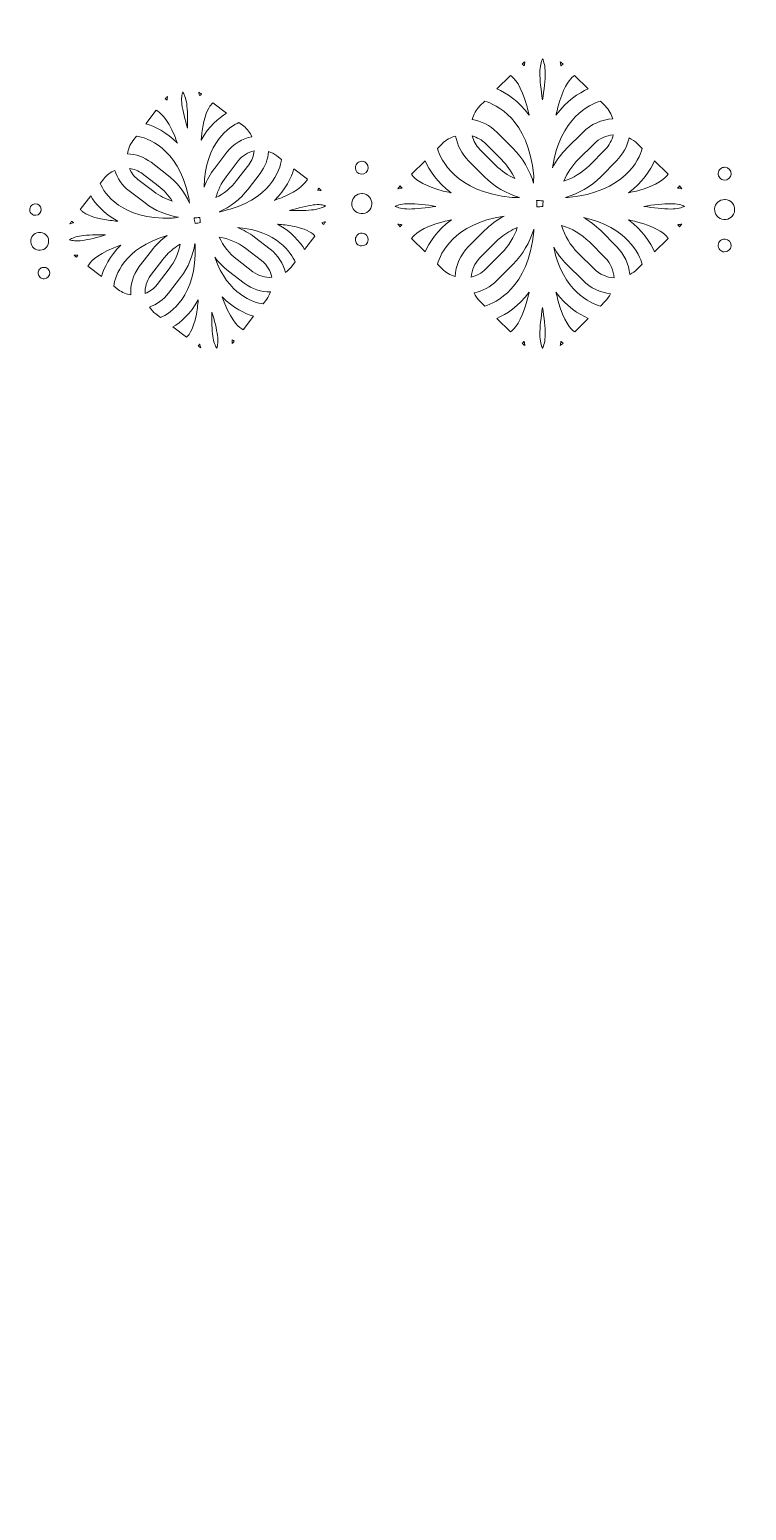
# Model space of a CAD drawing. Header units: millimetres. Extents: x 24 to 984, y -529 to -8.
# Drawn here: x 80.4 to 127.7, y -490.5 to -392.8 of the extents above; entities that cross this region are included whole.
import ezdxf

# ---------------------------------------------------------------- set-up
doc = ezdxf.new("R2010")
doc.units = ezdxf.units.MM
doc.header["$MEASUREMENT"] = 0
doc.layers.add('基本型', color=7, linetype='Continuous', lineweight=0)
doc.layers.add('腰帶', color=7, linetype='Continuous', lineweight=0)

# ---------------------------------------------------------------- blocks, each defined once
blk = doc.blocks.new('Block_1')
at = {"layer": '基本型', "color": 211, "lineweight": 30, "true_color": 0xfc41ff}
blk.add_open_spline([(106.33, -254.454), (106.33, -254.454), (114.217, -339.318), (114.217, -339.318), (114.217, -339.318), (153.339, -345.52), (153.339, -345.52), (153.339, -345.52), (146.367, -429.8), (131.679, -462.766), (131.679, -462.766), (171.075, -490.281), (238.708, -490.505), (238.708, -490.505), (238.705, -490.51), (238.705, -490.51), (238.845, -490.51), (238.982, -490.508), (239.121, -490.508), (239.26, -490.508), (239.397, -490.51), (239.536, -490.51), (239.536, -490.51), (239.533, -490.505), (239.533, -490.505), (307.166, -490.281), (346.563, -462.766), (346.563, -462.766), (331.875, -429.8), (324.55, -345.52), (324.55, -345.52), (324.55, -345.52), (364.025, -339.318), (364.025, -339.318), (364.025, -339.318), (369.794, -254.454), (369.794, -254.454)], degree=3, knots=[0, 0, 0, 0, 1, 1, 1, 2, 2, 2, 3, 3, 3, 4, 4, 4, 5, 5, 5, 6, 6, 6, 7, 7, 7, 8, 8, 8, 9, 9, 9, 10, 10, 10, 11, 11, 11, 12, 12, 12, 12], dxfattribs=at)
blk = doc.blocks.new('Block_0')
at = {"layer": '基本型'}
blk.add_blockref('Block_1', (0, 0), dxfattribs=at)

msp = doc.modelspace()

# ---------------------------------------------------------------- linework, layer by layer
at = {"layer": '腰帶', "color": 84, "lineweight": 20, "true_color": 0x2caa00}
for points, knots in [([(113.113, -394.876), (113.096, -394.965), (113.081, -395.057), (113.07, -395.153), (113.064, -395.147), (113.058, -395.139), (113.051, -395.133), (113.009, -395.093), (112.969, -395.062), (112.928, -395.029), (112.987, -394.975), (113.048, -394.922), (113.113, -394.876)], [0, 0, 0, 0, 1, 1, 1, 2, 2, 2, 3, 3, 3, 4, 4, 4, 4]), ([(114.28, -397.385), (114.178, -396.765), (114.103, -396.051), (114.103, -395.609), (114.103, -395.182), (114.195, -394.86), (114.28, -394.687), (114.364, -394.86), (114.456, -395.182), (114.456, -395.609), (114.456, -396.051), (114.381, -396.765), (114.28, -397.385)], [0, 0, 0, 0, 1, 1, 1, 2, 2, 2, 3, 3, 3, 4, 4, 4, 4]), ([(115.631, -395.029), (115.59, -395.062), (115.55, -395.093), (115.508, -395.133), (115.501, -395.139), (115.495, -395.147), (115.489, -395.153), (115.478, -395.057), (115.463, -394.965), (115.446, -394.876), (115.511, -394.922), (115.572, -394.975), (115.631, -395.029)], [0, 0, 0, 0, 1, 1, 1, 2, 2, 2, 3, 3, 3, 4, 4, 4, 4]), ([(112.159, -395.782), (112.401, -395.941), (112.883, -396.427), (113.266, -397.863), (113.3, -398.036), (113.34, -398.205), (113.387, -398.366), (113.389, -398.378), (113.392, -398.39), (113.395, -398.402), (112.699, -397.457), (111.882, -396.943), (111.272, -396.669), (111.272, -396.669), (112.159, -395.782), (112.159, -395.782)], [0, 0, 0, 0, 1, 1, 1, 2, 2, 2, 3, 3, 3, 4, 4, 4, 5, 5, 5, 5]), ([(115.176, -398.353), (115.22, -398.197), (115.259, -398.034), (115.293, -397.867), (115.615, -396.647), (116.002, -396.121), (116.233, -395.904), (116.291, -395.849), (116.347, -395.809), (116.395, -395.777), (116.395, -395.777), (117.287, -396.669), (117.287, -396.669), (116.677, -396.942), (115.861, -397.456), (115.166, -398.4), (115.169, -398.384), (115.173, -398.369), (115.176, -398.353)], [0, 0, 0, 0, 1, 1, 1, 2, 2, 2, 3, 3, 3, 4, 4, 4, 5, 5, 5, 6, 6, 6, 6]), ([(90.525, -396.864), (90.62, -397.007), (90.739, -397.281), (90.79, -397.659), (90.842, -398.05), (90.859, -398.691), (90.843, -399.252), (90.68, -398.715), (90.529, -398.092), (90.477, -397.701), (90.427, -397.323), (90.47, -397.027), (90.525, -396.864)], [0, 0, 0, 0, 1, 1, 1, 2, 2, 2, 3, 3, 3, 4, 4, 4, 4]), ([(89.515, -397.168), (89.51, -397.249), (89.507, -397.332), (89.509, -397.418), (89.503, -397.414), (89.496, -397.408), (89.49, -397.403), (89.448, -397.373), (89.408, -397.35), (89.368, -397.325), (89.415, -397.27), (89.462, -397.217), (89.515, -397.168)], [0, 0, 0, 0, 1, 1, 1, 2, 2, 2, 3, 3, 3, 4, 4, 4, 4]), ([(91.762, -397.007), (91.73, -397.041), (91.697, -397.074), (91.665, -397.114), (91.66, -397.12), (91.656, -397.127), (91.651, -397.133), (91.63, -397.05), (91.606, -396.971), (91.58, -396.894), (91.643, -396.927), (91.703, -396.966), (91.762, -397.007)], [0, 0, 0, 0, 1, 1, 1, 2, 2, 2, 3, 3, 3, 4, 4, 4, 4]), ([(91.751, -400.004), (91.771, -399.861), (91.786, -399.712), (91.796, -399.56), (91.938, -398.442), (92.219, -397.93), (92.398, -397.711), (92.443, -397.656), (92.487, -397.613), (92.526, -397.579), (92.526, -397.579), (93.421, -398.264), (93.421, -398.264), (92.914, -398.578), (92.251, -399.129), (91.747, -400.046), (91.748, -400.032), (91.749, -400.018), (91.751, -400.004)], [0, 0, 0, 0, 1, 1, 1, 2, 2, 2, 3, 3, 3, 4, 4, 4, 5, 5, 5, 6, 6, 6, 6]), ([(113.688, -402.902), (113.438, -402.034), (112.974, -401.239), (112.32, -400.585), (112.32, -400.585), (111.274, -399.539), (111.274, -399.539), (110.811, -399.075), (110.236, -398.792), (109.635, -398.685), (109.726, -398.36), (109.889, -398.052), (110.144, -397.797), (110.144, -397.797), (110.461, -397.48), (110.461, -397.48), (111.194, -397.693), (113.341, -398.638), (113.698, -402.407), (113.694, -402.57), (113.69, -402.734), (113.688, -402.902)], [0, 0, 0, 0, 1, 1, 1, 2, 2, 2, 3, 3, 3, 4, 4, 4, 5, 5, 5, 6, 6, 6, 7, 7, 7, 7]), ([(118.099, -397.481), (118.099, -397.481), (118.415, -397.797), (118.415, -397.797), (118.659, -398.041), (118.819, -398.335), (118.912, -398.645), (118.189, -398.691), (117.48, -398.987), (116.928, -399.539), (116.928, -399.539), (115.882, -400.585), (115.882, -400.585), (115.497, -400.97), (115.177, -401.405), (114.928, -401.874), (115.43, -398.569), (117.408, -397.689), (118.099, -397.481)], [0, 0, 0, 0, 1, 1, 1, 2, 2, 2, 3, 3, 3, 4, 4, 4, 5, 5, 5, 6, 6, 6, 6]), ([(88.776, -398.083), (89.009, -398.195), (89.493, -398.568), (90.001, -399.795), (90.052, -399.944), (90.108, -400.089), (90.168, -400.226), (90.171, -400.237), (90.175, -400.246), (90.179, -400.257), (89.452, -399.502), (88.668, -399.143), (88.096, -398.973), (88.096, -398.973), (88.776, -398.083), (88.776, -398.083)], [0, 0, 0, 0, 1, 1, 1, 2, 2, 2, 3, 3, 3, 4, 4, 4, 5, 5, 5, 5]), ([(87.23, -400.104), (87.23, -400.104), (87.473, -399.786), (87.473, -399.786), (88.147, -399.888), (90.159, -400.472), (90.919, -403.767), (90.935, -403.912), (90.951, -404.058), (90.969, -404.207), (90.645, -403.467), (90.141, -402.818), (89.485, -402.316), (89.485, -402.316), (88.435, -401.513), (88.435, -401.513), (87.97, -401.157), (87.428, -400.974), (86.883, -400.95), (86.925, -400.652), (87.034, -400.36), (87.23, -400.104)], [0, 0, 0, 0, 1, 1, 1, 2, 2, 2, 3, 3, 3, 4, 4, 4, 5, 5, 5, 6, 6, 6, 7, 7, 7, 7]), ([(94.236, -398.888), (94.236, -398.888), (94.553, -399.13), (94.553, -399.13), (94.798, -399.318), (94.974, -399.559), (95.093, -399.822), (94.458, -399.948), (93.865, -400.294), (93.442, -400.847), (93.442, -400.847), (92.638, -401.897), (92.638, -401.897), (92.342, -402.283), (92.111, -402.706), (91.945, -403.151), (92.001, -400.165), (93.648, -399.153), (94.236, -398.888)], [0, 0, 0, 0, 1, 1, 1, 2, 2, 2, 3, 3, 3, 4, 4, 4, 5, 5, 5, 6, 6, 6, 6]), ([(107.654, -400.287), (107.909, -400.032), (108.218, -399.868), (108.543, -399.778), (108.65, -400.378), (108.933, -400.954), (109.396, -401.417), (109.396, -401.417), (110.442, -402.463), (110.442, -402.463), (111.107, -403.128), (111.904, -403.584), (112.749, -403.831), (112.587, -403.833), (112.427, -403.837), (112.269, -403.841), (108.52, -403.482), (107.557, -401.33), (107.338, -400.603), (107.338, -400.603), (107.654, -400.287), (107.654, -400.287)], [0, 0, 0, 0, 1, 1, 1, 2, 2, 2, 3, 3, 3, 4, 4, 4, 5, 5, 5, 6, 6, 6, 7, 7, 7, 7]), ([(109.634, -399.776), (109.96, -399.867), (110.27, -400.031), (110.526, -400.287), (110.526, -400.287), (111.572, -401.333), (111.572, -401.333), (111.939, -401.7), (112.227, -402.124), (112.44, -402.583), (111.988, -402.373), (111.563, -402.087), (111.19, -401.715), (111.19, -401.715), (110.144, -400.668), (110.144, -400.668), (109.888, -400.413), (109.724, -400.102), (109.634, -399.776)], [0, 0, 0, 0, 1, 1, 1, 2, 2, 2, 3, 3, 3, 4, 4, 4, 5, 5, 5, 6, 6, 6, 6]), ([(118.415, -400.668), (118.415, -400.668), (117.368, -401.715), (117.368, -401.715), (116.878, -402.205), (116.298, -402.549), (115.682, -402.757), (115.898, -402.23), (116.217, -401.746), (116.63, -401.333), (116.63, -401.333), (117.677, -400.287), (117.677, -400.287), (118.03, -399.934), (118.483, -399.747), (118.945, -399.709), (118.861, -400.06), (118.689, -400.395), (118.415, -400.668)], [0, 0, 0, 0, 1, 1, 1, 2, 2, 2, 3, 3, 3, 4, 4, 4, 5, 5, 5, 6, 6, 6, 6]), ([(95.247, -400.761), (95.214, -401.082), (95.101, -401.398), (94.891, -401.672), (94.891, -401.672), (94.087, -402.722), (94.087, -402.722), (93.711, -403.214), (93.238, -403.587), (92.717, -403.844), (92.846, -403.351), (93.072, -402.886), (93.389, -402.471), (93.389, -402.471), (94.192, -401.421), (94.192, -401.421), (94.463, -401.067), (94.842, -400.849), (95.247, -400.761)], [0, 0, 0, 0, 1, 1, 1, 2, 2, 2, 3, 3, 3, 4, 4, 4, 5, 5, 5, 6, 6, 6, 6]), ([(119.991, -399.901), (120.191, -399.998), (120.382, -400.121), (120.548, -400.287), (120.548, -400.287), (120.865, -400.604), (120.865, -400.604), (120.653, -401.336), (119.708, -403.484), (115.938, -403.841), (115.887, -403.84), (115.837, -403.838), (115.786, -403.836), (116.64, -403.591), (117.445, -403.135), (118.117, -402.463), (118.117, -402.463), (119.163, -401.417), (119.163, -401.417), (119.594, -400.985), (119.868, -400.457), (119.991, -399.901)], [0, 0, 0, 0, 1, 1, 1, 2, 2, 2, 3, 3, 3, 4, 4, 4, 5, 5, 5, 6, 6, 6, 7, 7, 7, 7]), ([(95.641, -402.247), (95.972, -401.814), (96.153, -401.314), (96.196, -400.808), (96.384, -400.869), (96.568, -400.956), (96.735, -401.083), (96.735, -401.083), (97.053, -401.327), (97.053, -401.327), (96.95, -402), (96.367, -404.013), (93.071, -404.773), (93.026, -404.778), (92.982, -404.782), (92.936, -404.787), (93.663, -404.469), (94.323, -403.97), (94.838, -403.296), (94.838, -403.296), (95.641, -402.247), (95.641, -402.247)], [0, 0, 0, 0, 1, 1, 1, 2, 2, 2, 3, 3, 3, 4, 4, 4, 5, 5, 5, 6, 6, 6, 7, 7, 7, 7]), ([(102.067, -401.554), (102.146, -401.485), (102.244, -401.448), (102.347, -401.448), (102.357, -401.448), (102.366, -401.448), (102.376, -401.449), (102.611, -401.465), (102.789, -401.668), (102.774, -401.902), (102.758, -402.136), (102.561, -402.314), (102.321, -402.3), (102.207, -402.292), (102.103, -402.241), (102.028, -402.155), (101.953, -402.07), (101.916, -401.96), (101.923, -401.847), (101.931, -401.733), (101.982, -401.629), (102.067, -401.554)], [0, 0, 0, 0, 1, 1, 1, 2, 2, 2, 3, 3, 3, 4, 4, 4, 5, 5, 5, 6, 6, 6, 7, 7, 7, 7]), ([(106.526, -401.415), (106.8, -402.024), (107.313, -402.84), (108.257, -403.536), (108.241, -403.532), (108.226, -403.529), (108.21, -403.526), (108.055, -403.481), (107.891, -403.443), (107.724, -403.409), (106.505, -403.087), (105.978, -402.699), (105.761, -402.469), (105.706, -402.411), (105.666, -402.355), (105.634, -402.307), (105.634, -402.307), (106.526, -401.415), (106.526, -401.415)], [0, 0, 0, 0, 1, 1, 1, 2, 2, 2, 3, 3, 3, 4, 4, 4, 5, 5, 5, 6, 6, 6, 6]), ([(121.676, -401.415), (121.676, -401.415), (122.563, -402.301), (122.563, -402.301), (122.405, -402.544), (121.919, -403.026), (120.482, -403.409), (120.309, -403.443), (120.14, -403.483), (119.979, -403.529), (119.967, -403.532), (119.956, -403.535), (119.943, -403.537), (120.888, -402.842), (121.403, -402.025), (121.676, -401.415)], [0, 0, 0, 0, 1, 1, 1, 2, 2, 2, 3, 3, 3, 4, 4, 4, 5, 5, 5, 5]), ([(85.318, -402.602), (85.514, -402.346), (85.768, -402.165), (86.045, -402.046), (86.21, -402.566), (86.529, -403.041), (86.993, -403.397), (86.993, -403.397), (88.043, -404.2), (88.043, -404.2), (88.71, -404.711), (89.469, -405.02), (90.247, -405.139), (90.103, -405.161), (89.963, -405.183), (89.823, -405.205), (86.461, -405.329), (85.355, -403.537), (85.076, -402.919), (85.076, -402.919), (85.318, -402.602), (85.318, -402.602)], [0, 0, 0, 0, 1, 1, 1, 2, 2, 2, 3, 3, 3, 4, 4, 4, 5, 5, 5, 6, 6, 6, 7, 7, 7, 7]), ([(89.826, -404.071), (89.401, -403.938), (88.991, -403.735), (88.617, -403.45), (88.617, -403.45), (87.568, -402.646), (87.568, -402.646), (87.311, -402.45), (87.129, -402.195), (87.011, -401.916), (87.31, -401.958), (87.604, -402.067), (87.861, -402.264), (87.861, -402.264), (88.91, -403.067), (88.91, -403.067), (89.278, -403.348), (89.584, -403.69), (89.826, -404.071)], [0, 0, 0, 0, 1, 1, 1, 2, 2, 2, 3, 3, 3, 4, 4, 4, 5, 5, 5, 6, 6, 6, 6]), ([(97.866, -401.949), (97.866, -401.949), (98.756, -402.63), (98.756, -402.63), (98.644, -402.863), (98.271, -403.347), (97.044, -403.855), (96.894, -403.906), (96.749, -403.961), (96.612, -404.021), (96.602, -404.025), (96.592, -404.029), (96.582, -404.033), (97.337, -403.305), (97.696, -402.521), (97.866, -401.949)], [0, 0, 0, 0, 1, 1, 1, 2, 2, 2, 3, 3, 3, 4, 4, 4, 5, 5, 5, 5]), ([(126.019, -401.946), (126.097, -401.877), (126.196, -401.84), (126.299, -401.84), (126.309, -401.84), (126.318, -401.841), (126.327, -401.841), (126.562, -401.857), (126.74, -402.06), (126.725, -402.294), (126.71, -402.529), (126.512, -402.706), (126.272, -402.692), (126.158, -402.684), (126.055, -402.633), (125.98, -402.547), (125.904, -402.462), (125.867, -402.352), (125.874, -402.239), (125.882, -402.125), (125.933, -402.021), (126.019, -401.946)], [0, 0, 0, 0, 1, 1, 1, 2, 2, 2, 3, 3, 3, 4, 4, 4, 5, 5, 5, 6, 6, 6, 7, 7, 7, 7]), ([(99.436, -403.344), (99.466, -403.302), (99.489, -403.262), (99.513, -403.222), (99.568, -403.268), (99.621, -403.316), (99.669, -403.368), (99.589, -403.363), (99.506, -403.361), (99.42, -403.362), (99.425, -403.356), (99.431, -403.35), (99.436, -403.344)], [0, 0, 0, 0, 1, 1, 1, 2, 2, 2, 3, 3, 3, 4, 4, 4, 4]), ([(102.786, -404.742), (102.653, -404.859), (102.481, -404.918), (102.305, -404.905), (101.941, -404.882), (101.663, -404.565), (101.687, -404.2), (101.709, -403.85), (102.002, -403.581), (102.348, -403.581), (102.363, -403.581), (102.377, -403.581), (102.392, -403.582), (102.568, -403.593), (102.73, -403.673), (102.847, -403.806), (102.963, -403.939), (103.022, -404.11), (103.01, -404.287), (102.999, -404.464), (102.919, -404.625), (102.786, -404.742)], [0, 0, 0, 0, 1, 1, 1, 2, 2, 2, 3, 3, 3, 4, 4, 4, 5, 5, 5, 6, 6, 6, 7, 7, 7, 7]), ([(104.886, -403.07), (104.919, -403.111), (104.951, -403.152), (104.99, -403.194), (104.996, -403.2), (105.004, -403.206), (105.01, -403.213), (104.915, -403.223), (104.823, -403.238), (104.735, -403.256), (104.78, -403.191), (104.832, -403.13), (104.886, -403.07)], [0, 0, 0, 0, 1, 1, 1, 2, 2, 2, 3, 3, 3, 4, 4, 4, 4]), ([(123.212, -403.194), (123.252, -403.152), (123.283, -403.111), (123.317, -403.07), (123.37, -403.13), (123.423, -403.191), (123.468, -403.256), (123.379, -403.238), (123.288, -403.223), (123.193, -403.213), (123.199, -403.206), (123.206, -403.2), (123.212, -403.194)], [0, 0, 0, 0, 1, 1, 1, 2, 2, 2, 3, 3, 3, 4, 4, 4, 4]), ([(80.521, -404.382), (80.582, -404.312), (80.665, -404.267), (80.757, -404.255), (80.765, -404.254), (80.773, -404.253), (80.782, -404.252), (80.992, -404.238), (81.173, -404.397), (81.187, -404.607), (81.201, -404.816), (81.048, -404.996), (80.833, -405.012), (80.732, -405.019), (80.634, -404.986), (80.557, -404.919), (80.481, -404.852), (80.435, -404.759), (80.428, -404.658), (80.421, -404.556), (80.454, -404.458), (80.521, -404.382)], [0, 0, 0, 0, 1, 1, 1, 2, 2, 2, 3, 3, 3, 4, 4, 4, 5, 5, 5, 6, 6, 6, 7, 7, 7, 7]), ([(84.453, -403.733), (84.766, -404.241), (85.317, -404.903), (86.235, -405.407), (86.22, -405.406), (86.206, -405.405), (86.192, -405.404), (86.049, -405.383), (85.9, -405.368), (85.748, -405.358), (84.63, -405.216), (84.118, -404.935), (83.899, -404.757), (83.844, -404.711), (83.801, -404.667), (83.768, -404.628), (83.768, -404.628), (84.453, -403.733), (84.453, -403.733)], [0, 0, 0, 0, 1, 1, 1, 2, 2, 2, 3, 3, 3, 4, 4, 4, 5, 5, 5, 6, 6, 6, 6]), ([(99.179, -404.643), (98.788, -404.695), (98.148, -404.713), (97.586, -404.696), (98.124, -404.534), (98.747, -404.383), (99.138, -404.331), (99.516, -404.281), (99.812, -404.324), (99.975, -404.379), (99.832, -404.474), (99.557, -404.593), (99.179, -404.643)], [0, 0, 0, 0, 1, 1, 1, 2, 2, 2, 3, 3, 3, 4, 4, 4, 4]), ([(104.544, -404.422), (104.717, -404.338), (105.039, -404.246), (105.467, -404.246), (105.908, -404.246), (106.622, -404.321), (107.242, -404.422), (106.622, -404.524), (105.908, -404.599), (105.467, -404.599), (105.039, -404.599), (104.717, -404.507), (104.544, -404.422)], [0, 0, 0, 0, 1, 1, 1, 2, 2, 2, 3, 3, 3, 4, 4, 4, 4]), ([(113.885, -404.031), (114.016, -404.041), (114.148, -404.05), (114.279, -404.05), (114.292, -404.05), (114.304, -404.048), (114.317, -404.048), (114.308, -404.173), (114.298, -404.297), (114.298, -404.422), (114.298, -404.428), (114.299, -404.433), (114.299, -404.439), (114.167, -404.438), (114.035, -404.447), (113.902, -404.456), (113.902, -404.445), (113.904, -404.433), (113.904, -404.422), (113.904, -404.291), (113.894, -404.161), (113.885, -404.031)], [0, 0, 0, 0, 1, 1, 1, 2, 2, 2, 3, 3, 3, 4, 4, 4, 5, 5, 5, 6, 6, 6, 7, 7, 7, 7]), ([(122.736, -404.599), (122.294, -404.599), (121.581, -404.524), (120.96, -404.422), (121.581, -404.321), (122.294, -404.246), (122.736, -404.246), (123.163, -404.246), (123.485, -404.338), (123.658, -404.422), (123.485, -404.507), (123.163, -404.599), (122.736, -404.599)], [0, 0, 0, 0, 1, 1, 1, 2, 2, 2, 3, 3, 3, 4, 4, 4, 4]), ([(126.737, -405.134), (126.604, -405.251), (126.432, -405.31), (126.257, -405.297), (125.892, -405.274), (125.614, -404.957), (125.638, -404.592), (125.661, -404.242), (125.953, -403.973), (126.3, -403.973), (126.314, -403.973), (126.328, -403.973), (126.343, -403.974), (126.52, -403.985), (126.681, -404.065), (126.798, -404.198), (126.915, -404.331), (126.973, -404.502), (126.961, -404.679), (126.95, -404.856), (126.87, -405.017), (126.737, -405.134)], [0, 0, 0, 0, 1, 1, 1, 2, 2, 2, 3, 3, 3, 4, 4, 4, 5, 5, 5, 6, 6, 6, 7, 7, 7, 7]), ([(83.195, -405.392), (83.23, -405.425), (83.262, -405.457), (83.302, -405.489), (83.308, -405.494), (83.316, -405.499), (83.322, -405.504), (83.239, -405.524), (83.16, -405.548), (83.083, -405.574), (83.116, -405.512), (83.155, -405.452), (83.195, -405.392)], [0, 0, 0, 0, 1, 1, 1, 2, 2, 2, 3, 3, 3, 4, 4, 4, 4]), ([(91.627, -405.154), (91.638, -405.152), (91.649, -405.149), (91.66, -405.148), (91.667, -405.259), (91.673, -405.369), (91.688, -405.481), (91.689, -405.486), (91.69, -405.49), (91.691, -405.495), (91.573, -405.51), (91.457, -405.533), (91.341, -405.557), (91.34, -405.547), (91.34, -405.537), (91.339, -405.527), (91.323, -405.411), (91.299, -405.297), (91.276, -405.183), (91.393, -405.176), (91.511, -405.169), (91.627, -405.154)], [0, 0, 0, 0, 1, 1, 1, 2, 2, 2, 3, 3, 3, 4, 4, 4, 5, 5, 5, 6, 6, 6, 7, 7, 7, 7]), ([(98.574, -407.275), (98.261, -406.767), (97.71, -406.105), (96.792, -405.601), (96.807, -405.602), (96.821, -405.603), (96.835, -405.604), (96.978, -405.625), (97.127, -405.64), (97.279, -405.65), (98.397, -405.792), (98.909, -406.073), (99.128, -406.251), (99.183, -406.296), (99.225, -406.341), (99.259, -406.38), (99.259, -406.38), (98.574, -407.275), (98.574, -407.275)], [0, 0, 0, 0, 1, 1, 1, 2, 2, 2, 3, 3, 3, 4, 4, 4, 5, 5, 5, 6, 6, 6, 6]), ([(99.832, -405.616), (99.797, -405.583), (99.765, -405.551), (99.725, -405.519), (99.719, -405.514), (99.711, -405.509), (99.705, -405.504), (99.788, -405.484), (99.867, -405.46), (99.944, -405.434), (99.911, -405.496), (99.872, -405.556), (99.832, -405.616)], [0, 0, 0, 0, 1, 1, 1, 2, 2, 2, 3, 3, 3, 4, 4, 4, 4]), ([(104.99, -405.65), (104.951, -405.692), (104.919, -405.733), (104.886, -405.774), (104.832, -405.714), (104.78, -405.653), (104.735, -405.589), (104.824, -405.606), (104.915, -405.621), (105.01, -405.632), (105.004, -405.638), (104.996, -405.644), (104.99, -405.65)], [0, 0, 0, 0, 1, 1, 1, 2, 2, 2, 3, 3, 3, 4, 4, 4, 4]), ([(106.526, -407.43), (106.526, -407.43), (105.64, -406.543), (105.64, -406.543), (105.798, -406.301), (106.284, -405.819), (107.72, -405.436), (107.894, -405.401), (108.063, -405.361), (108.224, -405.315), (108.236, -405.312), (108.247, -405.31), (108.259, -405.307), (107.314, -406.003), (106.8, -406.82), (106.526, -407.43)], [0, 0, 0, 0, 1, 1, 1, 2, 2, 2, 3, 3, 3, 4, 4, 4, 5, 5, 5, 5]), ([(108.502, -409.055), (108.192, -408.962), (107.899, -408.802), (107.654, -408.558), (107.654, -408.558), (107.337, -408.24), (107.337, -408.24), (107.54, -407.544), (108.406, -405.566), (111.738, -405.068), (111.272, -405.315), (110.834, -405.633), (110.442, -406.025), (110.442, -406.025), (109.396, -407.071), (109.396, -407.071), (108.845, -407.623), (108.549, -408.332), (108.502, -409.055)], [0, 0, 0, 0, 1, 1, 1, 2, 2, 2, 3, 3, 3, 4, 4, 4, 5, 5, 5, 6, 6, 6, 6]), ([(117.677, -408.558), (117.677, -408.558), (116.63, -407.511), (116.63, -407.511), (116.113, -406.994), (115.743, -406.367), (115.539, -405.681), (116.209, -405.881), (116.84, -406.245), (117.368, -406.773), (117.368, -406.773), (118.415, -407.82), (118.415, -407.82), (118.781, -408.186), (118.97, -408.659), (118.998, -409.14), (118.517, -409.113), (118.043, -408.924), (117.677, -408.558)], [0, 0, 0, 0, 1, 1, 1, 2, 2, 2, 3, 3, 3, 4, 4, 4, 5, 5, 5, 6, 6, 6, 6]), ([(120.548, -408.558), (120.398, -408.708), (120.225, -408.821), (120.046, -408.914), (119.971, -408.24), (119.679, -407.587), (119.163, -407.071), (119.163, -407.071), (118.117, -406.025), (118.117, -406.025), (117.771, -405.679), (117.387, -405.395), (116.982, -405.162), (119.869, -405.78), (120.668, -407.588), (120.864, -408.242), (120.864, -408.242), (120.548, -408.558), (120.548, -408.558)], [0, 0, 0, 0, 1, 1, 1, 2, 2, 2, 3, 3, 3, 4, 4, 4, 5, 5, 5, 6, 6, 6, 6]), ([(121.676, -407.43), (121.403, -406.82), (120.889, -406.004), (119.945, -405.309), (119.961, -405.312), (119.977, -405.315), (119.992, -405.319), (120.148, -405.363), (120.311, -405.402), (120.478, -405.435), (121.698, -405.758), (122.224, -406.145), (122.441, -406.376), (122.496, -406.434), (122.537, -406.489), (122.568, -406.538), (122.568, -406.538), (121.676, -407.43), (121.676, -407.43)], [0, 0, 0, 0, 1, 1, 1, 2, 2, 2, 3, 3, 3, 4, 4, 4, 5, 5, 5, 6, 6, 6, 6]), ([(123.316, -405.774), (123.283, -405.733), (123.252, -405.692), (123.212, -405.65), (123.206, -405.644), (123.199, -405.638), (123.193, -405.632), (123.288, -405.621), (123.379, -405.606), (123.468, -405.589), (123.422, -405.653), (123.37, -405.714), (123.316, -405.774)], [0, 0, 0, 0, 1, 1, 1, 2, 2, 2, 3, 3, 3, 4, 4, 4, 4]), ([(80.496, -406.769), (80.475, -406.457), (80.702, -406.184), (81.008, -406.143), (81.021, -406.141), (81.034, -406.14), (81.047, -406.139), (81.205, -406.128), (81.357, -406.18), (81.476, -406.284), (81.595, -406.388), (81.667, -406.532), (81.677, -406.69), (81.688, -406.848), (81.637, -407), (81.533, -407.12), (81.429, -407.239), (81.283, -407.311), (81.127, -407.321), (80.801, -407.343), (80.518, -407.095), (80.496, -406.769)], [0, 0, 0, 0, 1, 1, 1, 2, 2, 2, 3, 3, 3, 4, 4, 4, 5, 5, 5, 6, 6, 6, 7, 7, 7, 7]), ([(83.052, -406.629), (83.195, -406.534), (83.47, -406.415), (83.848, -406.365), (84.239, -406.313), (84.879, -406.295), (85.441, -406.312), (84.903, -406.474), (84.28, -406.625), (83.889, -406.677), (83.511, -406.727), (83.215, -406.684), (83.052, -406.629)], [0, 0, 0, 0, 1, 1, 1, 2, 2, 2, 3, 3, 3, 4, 4, 4, 4]), ([(87.659, -408.403), (87.236, -408.957), (87.058, -409.62), (87.102, -410.265), (86.817, -410.219), (86.538, -410.112), (86.292, -409.925), (86.292, -409.925), (85.974, -409.681), (85.974, -409.681), (86.072, -409.04), (86.606, -407.187), (89.497, -406.354), (89.113, -406.627), (88.763, -406.961), (88.462, -407.354), (88.462, -407.354), (87.659, -408.403), (87.659, -408.403)], [0, 0, 0, 0, 1, 1, 1, 2, 2, 2, 3, 3, 3, 4, 4, 4, 5, 5, 5, 6, 6, 6, 6]), ([(95.166, -408.744), (95.166, -408.744), (94.117, -407.941), (94.117, -407.941), (93.598, -407.544), (93.196, -407.032), (92.935, -406.449), (93.552, -406.548), (94.153, -406.795), (94.683, -407.201), (94.683, -407.201), (95.733, -408.004), (95.733, -408.004), (96.1, -408.285), (96.323, -408.682), (96.404, -409.104), (95.975, -409.137), (95.534, -409.026), (95.166, -408.744)], [0, 0, 0, 0, 1, 1, 1, 2, 2, 2, 3, 3, 3, 4, 4, 4, 5, 5, 5, 6, 6, 6, 6]), ([(97.709, -408.406), (97.593, -408.557), (97.454, -408.677), (97.306, -408.781), (97.161, -408.193), (96.824, -407.649), (96.307, -407.253), (96.307, -407.253), (95.257, -406.45), (95.257, -406.45), (94.91, -406.184), (94.537, -405.979), (94.151, -405.82), (96.78, -406.027), (97.7, -407.533), (97.951, -408.089), (97.951, -408.089), (97.709, -408.406), (97.709, -408.406)], [0, 0, 0, 0, 1, 1, 1, 2, 2, 2, 3, 3, 3, 4, 4, 4, 5, 5, 5, 6, 6, 6, 6]), ([(102.321, -407.038), (102.207, -407.031), (102.103, -406.98), (102.028, -406.894), (101.953, -406.808), (101.916, -406.699), (101.923, -406.585), (101.931, -406.471), (101.982, -406.368), (102.067, -406.293), (102.146, -406.224), (102.244, -406.187), (102.347, -406.187), (102.357, -406.187), (102.366, -406.187), (102.376, -406.188), (102.611, -406.203), (102.789, -406.406), (102.774, -406.641), (102.758, -406.875), (102.561, -407.055), (102.321, -407.038)], [0, 0, 0, 0, 1, 1, 1, 2, 2, 2, 3, 3, 3, 4, 4, 4, 5, 5, 5, 6, 6, 6, 7, 7, 7, 7]), ([(110.144, -407.82), (110.144, -407.82), (111.19, -406.773), (111.19, -406.773), (111.297, -406.667), (111.407, -406.567), (111.522, -406.474), (111.858, -406.199), (112.227, -405.984), (112.614, -405.825), (112.403, -406.454), (112.053, -407.03), (111.572, -407.511), (111.572, -407.511), (110.526, -408.558), (110.526, -408.558), (110.252, -408.831), (109.918, -409.004), (109.567, -409.088), (109.604, -408.625), (109.791, -408.173), (110.144, -407.82)], [0, 0, 0, 0, 1, 1, 1, 2, 2, 2, 3, 3, 3, 4, 4, 4, 5, 5, 5, 6, 6, 6, 7, 7, 7, 7]), ([(110.46, -411.007), (110.46, -411.007), (110.144, -410.691), (110.144, -410.691), (109.978, -410.525), (109.855, -410.334), (109.759, -410.133), (110.314, -410.011), (110.843, -409.737), (111.274, -409.306), (111.274, -409.306), (112.32, -408.259), (112.32, -408.259), (112.98, -407.6), (113.445, -406.797), (113.694, -405.92), (113.695, -405.973), (113.697, -406.024), (113.698, -406.076), (113.34, -409.826), (111.187, -410.788), (110.46, -411.007)], [0, 0, 0, 0, 1, 1, 1, 2, 2, 2, 3, 3, 3, 4, 4, 4, 5, 5, 5, 6, 6, 6, 7, 7, 7, 7]), ([(126.272, -407.43), (126.158, -407.423), (126.055, -407.372), (125.98, -407.286), (125.904, -407.2), (125.867, -407.091), (125.874, -406.977), (125.882, -406.863), (125.933, -406.76), (126.019, -406.685), (126.097, -406.616), (126.196, -406.579), (126.299, -406.579), (126.309, -406.579), (126.318, -406.579), (126.327, -406.58), (126.562, -406.595), (126.74, -406.798), (126.725, -407.033), (126.71, -407.267), (126.512, -407.447), (126.272, -407.43)], [0, 0, 0, 0, 1, 1, 1, 2, 2, 2, 3, 3, 3, 4, 4, 4, 5, 5, 5, 6, 6, 6, 7, 7, 7, 7]), ([(83.591, -407.664), (83.561, -407.706), (83.538, -407.746), (83.514, -407.786), (83.459, -407.739), (83.406, -407.692), (83.358, -407.64), (83.439, -407.645), (83.521, -407.647), (83.607, -407.646), (83.602, -407.652), (83.596, -407.658), (83.591, -407.664)], [0, 0, 0, 0, 1, 1, 1, 2, 2, 2, 3, 3, 3, 4, 4, 4, 4]), ([(85.161, -409.059), (85.161, -409.059), (84.271, -408.378), (84.271, -408.378), (84.383, -408.145), (84.757, -407.661), (85.983, -407.153), (86.133, -407.102), (86.278, -407.047), (86.415, -406.987), (86.425, -406.983), (86.435, -406.979), (86.445, -406.975), (85.69, -407.703), (85.331, -408.486), (85.161, -409.059)], [0, 0, 0, 0, 1, 1, 1, 2, 2, 2, 3, 3, 3, 4, 4, 4, 5, 5, 5, 5]), ([(88.048, -410.169), (88.027, -409.755), (88.139, -409.332), (88.41, -408.978), (88.41, -408.978), (89.213, -407.928), (89.213, -407.928), (89.295, -407.821), (89.381, -407.72), (89.471, -407.624), (89.737, -407.341), (90.038, -407.107), (90.362, -406.921), (90.249, -407.503), (90.007, -408.054), (89.638, -408.537), (89.638, -408.537), (88.835, -409.586), (88.835, -409.586), (88.625, -409.861), (88.349, -410.053), (88.048, -410.169)], [0, 0, 0, 0, 1, 1, 1, 2, 2, 2, 3, 3, 3, 4, 4, 4, 5, 5, 5, 6, 6, 6, 7, 7, 7, 7]), ([(88.748, -411.52), (88.582, -411.393), (88.45, -411.238), (88.341, -411.072), (88.819, -410.898), (89.254, -410.593), (89.585, -410.161), (89.585, -410.161), (90.389, -409.111), (90.389, -409.111), (90.895, -408.449), (91.212, -407.684), (91.329, -406.878), (91.336, -406.925), (91.344, -406.969), (91.351, -407.015), (91.476, -410.378), (89.683, -411.484), (89.065, -411.763), (89.065, -411.763), (88.748, -411.52), (88.748, -411.52)], [0, 0, 0, 0, 1, 1, 1, 2, 2, 2, 3, 3, 3, 4, 4, 4, 5, 5, 5, 6, 6, 6, 7, 7, 7, 7]), ([(118.415, -410.691), (118.415, -410.691), (118.098, -411.008), (118.098, -411.008), (117.438, -410.816), (115.629, -410.031), (115.016, -407.119), (115.252, -407.531), (115.539, -407.916), (115.882, -408.259), (115.882, -408.259), (116.928, -409.306), (116.928, -409.306), (117.444, -409.821), (118.098, -410.114), (118.772, -410.188), (118.678, -410.368), (118.566, -410.54), (118.415, -410.691)], [0, 0, 0, 0, 1, 1, 1, 2, 2, 2, 3, 3, 3, 4, 4, 4, 5, 5, 5, 6, 6, 6, 6]), ([(81.391, -409.207), (81.29, -409.214), (81.192, -409.181), (81.115, -409.114), (81.039, -409.047), (80.993, -408.954), (80.986, -408.853), (80.979, -408.751), (81.012, -408.654), (81.079, -408.577), (81.14, -408.507), (81.223, -408.462), (81.315, -408.45), (81.323, -408.449), (81.331, -408.448), (81.34, -408.448), (81.55, -408.434), (81.731, -408.592), (81.745, -408.802), (81.759, -409.011), (81.606, -409.194), (81.391, -409.207)], [0, 0, 0, 0, 1, 1, 1, 2, 2, 2, 3, 3, 3, 4, 4, 4, 5, 5, 5, 6, 6, 6, 7, 7, 7, 7]), ([(96.071, -410.546), (96.071, -410.546), (95.828, -410.864), (95.828, -410.864), (95.221, -410.772), (93.527, -410.29), (92.641, -407.784), (92.898, -408.121), (93.197, -408.428), (93.542, -408.692), (93.542, -408.692), (94.592, -409.495), (94.592, -409.495), (95.109, -409.891), (95.722, -410.073), (96.327, -410.059), (96.266, -410.229), (96.187, -410.395), (96.071, -410.546)], [0, 0, 0, 0, 1, 1, 1, 2, 2, 2, 3, 3, 3, 4, 4, 4, 5, 5, 5, 6, 6, 6, 6]), ([(94.525, -412.567), (94.291, -412.455), (93.807, -412.082), (93.299, -410.855), (93.248, -410.706), (93.193, -410.561), (93.133, -410.424), (93.129, -410.414), (93.125, -410.404), (93.122, -410.393), (93.849, -411.148), (94.633, -411.507), (95.205, -411.678), (95.205, -411.678), (94.525, -412.567), (94.525, -412.567)], [0, 0, 0, 0, 1, 1, 1, 2, 2, 2, 3, 3, 3, 4, 4, 4, 5, 5, 5, 5]), ([(113.387, -410.122), (113.34, -410.282), (113.3, -410.452), (113.266, -410.625), (112.883, -412.062), (112.401, -412.547), (112.159, -412.706), (112.159, -412.706), (111.272, -411.819), (111.272, -411.819), (111.882, -411.545), (112.699, -411.031), (113.395, -410.086), (113.392, -410.098), (113.389, -410.11), (113.387, -410.122)], [0, 0, 0, 0, 1, 1, 1, 2, 2, 2, 3, 3, 3, 4, 4, 4, 5, 5, 5, 5]), ([(116.4, -412.706), (116.158, -412.547), (115.676, -412.061), (115.293, -410.625), (115.259, -410.452), (115.219, -410.282), (115.172, -410.122), (115.17, -410.11), (115.167, -410.098), (115.164, -410.086), (115.86, -411.031), (116.677, -411.545), (117.287, -411.819), (117.287, -411.819), (116.4, -412.706), (116.4, -412.706)], [0, 0, 0, 0, 1, 1, 1, 2, 2, 2, 3, 3, 3, 4, 4, 4, 5, 5, 5, 5]), ([(90.769, -413.067), (90.769, -413.067), (89.879, -412.386), (89.879, -412.386), (90.387, -412.072), (91.05, -411.521), (91.555, -410.602), (91.554, -410.613), (91.553, -410.623), (91.552, -410.634), (91.53, -410.782), (91.514, -410.937), (91.504, -411.094), (91.334, -412.411), (90.965, -412.898), (90.769, -413.067)], [0, 0, 0, 0, 1, 1, 1, 2, 2, 2, 3, 3, 3, 4, 4, 4, 5, 5, 5, 5]), ([(92.776, -413.787), (92.68, -413.643), (92.561, -413.369), (92.511, -412.991), (92.459, -412.6), (92.441, -411.959), (92.458, -411.398), (92.621, -411.935), (92.771, -412.558), (92.823, -412.949), (92.874, -413.327), (92.83, -413.624), (92.776, -413.787)], [0, 0, 0, 0, 1, 1, 1, 2, 2, 2, 3, 3, 3, 4, 4, 4, 4]), ([(114.28, -413.801), (114.195, -413.628), (114.103, -413.306), (114.103, -412.879), (114.103, -412.437), (114.178, -411.723), (114.28, -411.103), (114.381, -411.723), (114.456, -412.437), (114.456, -412.879), (114.456, -413.306), (114.364, -413.628), (114.28, -413.801)], [0, 0, 0, 0, 1, 1, 1, 2, 2, 2, 3, 3, 3, 4, 4, 4, 4]), ([(93.786, -413.48), (93.791, -413.4), (93.794, -413.318), (93.792, -413.232), (93.798, -413.237), (93.804, -413.243), (93.811, -413.247), (93.852, -413.277), (93.892, -413.301), (93.932, -413.325), (93.885, -413.38), (93.838, -413.433), (93.786, -413.48)], [0, 0, 0, 0, 1, 1, 1, 2, 2, 2, 3, 3, 3, 4, 4, 4, 4]), ([(112.928, -413.46), (112.969, -413.427), (113.01, -413.394), (113.051, -413.355), (113.058, -413.349), (113.064, -413.341), (113.07, -413.335), (113.081, -413.431), (113.096, -413.522), (113.113, -413.611), (113.049, -413.565), (112.988, -413.513), (112.928, -413.46)], [0, 0, 0, 0, 1, 1, 1, 2, 2, 2, 3, 3, 3, 4, 4, 4, 4]), ([(115.446, -413.61), (115.463, -413.521), (115.478, -413.431), (115.489, -413.335), (115.495, -413.341), (115.501, -413.349), (115.508, -413.355), (115.549, -413.394), (115.59, -413.427), (115.631, -413.46), (115.571, -413.513), (115.51, -413.565), (115.446, -413.61)], [0, 0, 0, 0, 1, 1, 1, 2, 2, 2, 3, 3, 3, 4, 4, 4, 4]), ([(91.539, -413.644), (91.571, -413.61), (91.604, -413.576), (91.636, -413.537), (91.641, -413.53), (91.645, -413.523), (91.65, -413.517), (91.671, -413.6), (91.695, -413.679), (91.72, -413.756), (91.658, -413.723), (91.598, -413.684), (91.539, -413.644)], [0, 0, 0, 0, 1, 1, 1, 2, 2, 2, 3, 3, 3, 4, 4, 4, 4])]:
    msp.add_open_spline(points, degree=3, knots=knots, dxfattribs=at)

# ---------------------------------------------------------------- block references
at = {"layer": '基本型'}
msp.add_blockref('Block_0', (0, 0), dxfattribs=at)

doc.saveas('drawing.dxf')
